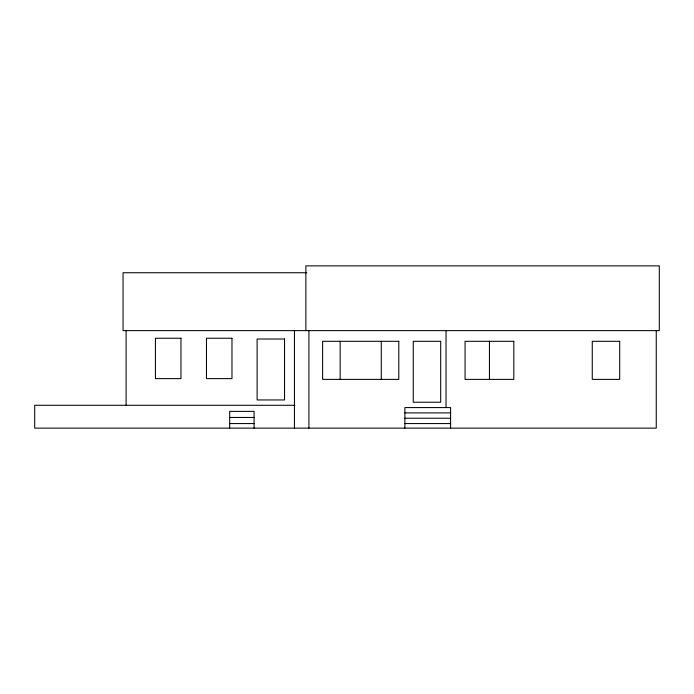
<?xml version="1.0" encoding="UTF-8"?>
<svg xmlns="http://www.w3.org/2000/svg" width="694" height="694" viewBox="0 0 694 694"><rect width="100%" height="100%" fill="white"/><g stroke="black" fill="none" stroke-linecap="round" stroke-linejoin="round"><path stroke-width="1.04" d="M306.757 272.742L123.055 272.742L123.055 330.63L659.3 330.63L659.3 265.871L305.872 265.871L305.872 330.63M294.855 405.279L34.7 405.279L34.7 428.129L656.255 428.129L656.255 330.63M404.888 412.895L450.588 412.895M229.697 417.467L254.073 417.467M404.888 418.23L450.588 418.23M229.697 423.566L254.073 423.566M404.888 423.566L450.588 423.566M489.444 341.301L489.444 379.384M450.588 428.129L450.588 407.569L404.888 407.569L404.888 428.129M446.025 330.63L446.025 407.569M381.275 341.301L381.275 379.384M340.147 341.301L340.147 379.384M308.917 330.63L308.917 428.129M294.438 330.63L294.438 428.129M254.073 428.129L254.073 411.377L229.697 411.377L229.697 428.129M126.108 330.63L126.108 405.279M180.952 338.247L155.43 338.247L155.43 378.62L180.952 378.62L180.952 338.247M231.978 338.247L206.465 338.247L206.465 378.62L231.978 378.62L231.978 338.247M284.54 339.01L257.118 339.01L257.118 399.952L284.54 399.952L284.54 339.01M398.798 341.301L322.623 341.301L322.623 379.384L398.798 379.384L398.798 341.301M440.69 341.301L413.268 341.301L413.268 402.234L440.69 402.234L440.69 341.301M513.812 341.301L465.067 341.301L465.067 379.384L513.812 379.384L513.812 341.301M619.69 341.301L592.268 341.301L592.268 379.384L619.69 379.384L619.69 341.301"/></g></svg>
